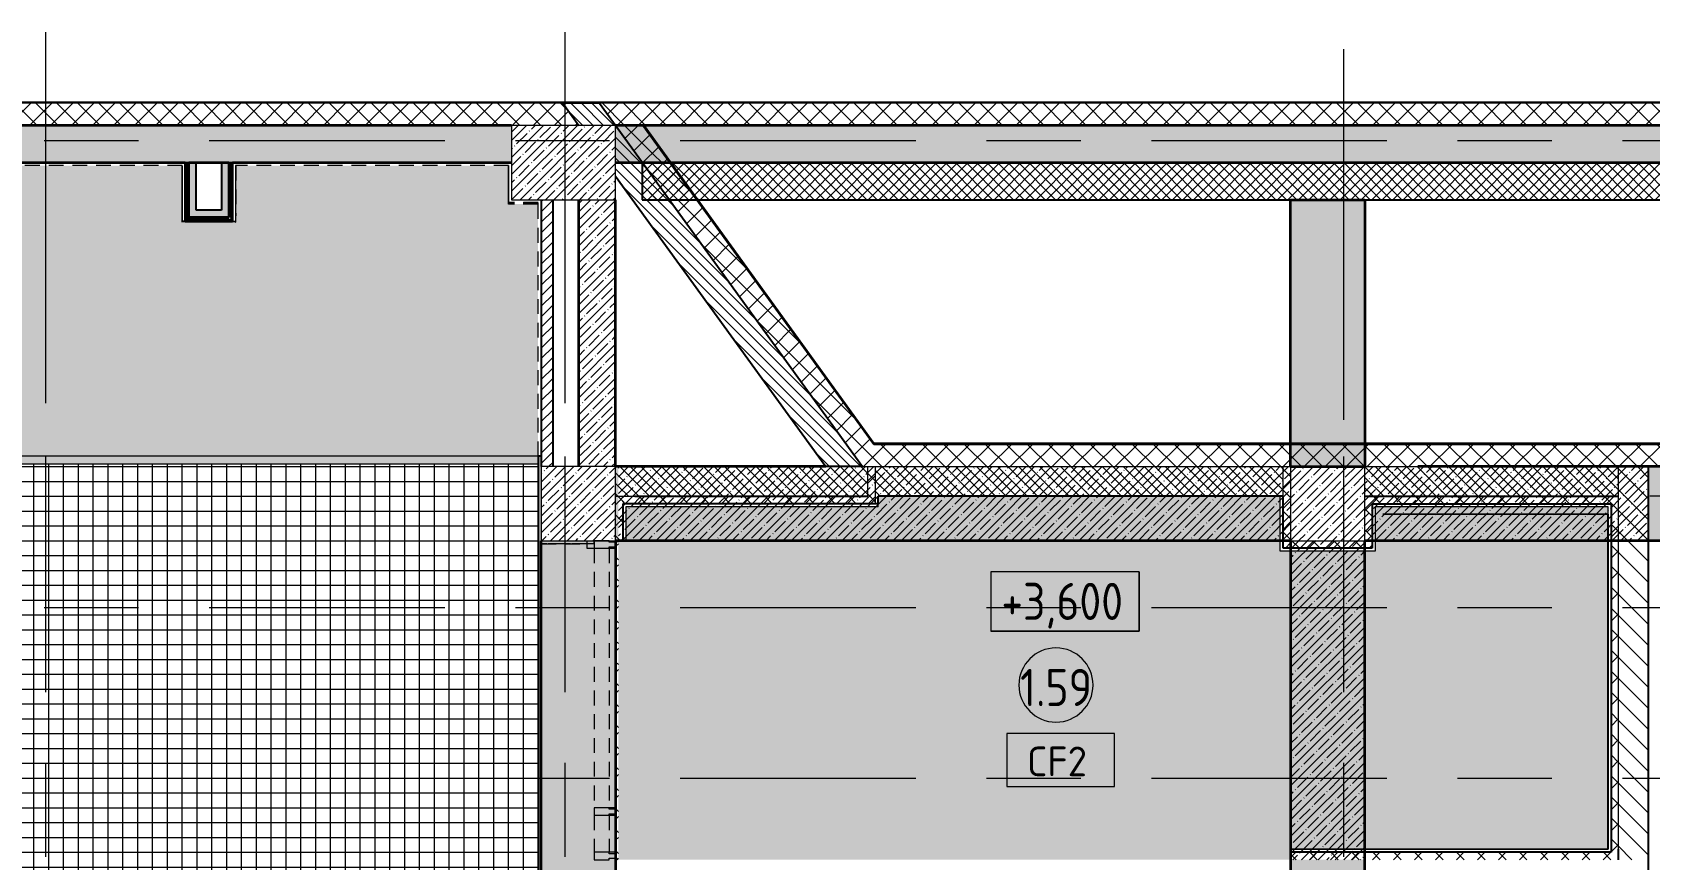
# Model space of a CAD drawing. Header units: millimetres. Extents: x 81676 to 276943, y -8553 to 29000.
# Drawn here: x 107120 to 118020, y 16450 to 22028 of the extents above; entities that cross this region are included whole.
import ezdxf

# ---------------------------------------------------------------- set-up
doc = ezdxf.new("R2010")
doc.units = ezdxf.units.MM
doc.linetypes.add('200_ШТРИХ__ш1_п0_6_', pattern=[160, 100, -60])
doc.linetypes.add('Осевая', pattern=[3175, 635, -476.25, 1587.5, -476.25])
for name, color, linetype, lineweight in [('A-AREA-IDEN', 7, 'Continuous', 9), ('A-CLNG', 7, 'Continuous', 9), ('A-CLNG-IDEN', 7, 'Continuous', 9), ('A-DETL-MBND', 7, '200_ШТРИХ__ш1_п0_6_', 9), ('A-DETL-MBND-1', 7, 'Continuous', 9), ('A-FLOR', 7, 'Continuous', 9), ('A-FLOR-1', 7, 'Continuous', 35), ('A-WALL', 7, 'Continuous', 9), ('G-ANNO-DIMS', 7, 'Continuous', 9), ('I-WALL', 7, 'Continuous', 9), ('S-COLS', 7, 'Continuous', 9), ('Оси', 7, 'Continuous', 9), ('Оси-2', 7, 'Осевая', 9)]:
    doc.layers.add(name, color=color, linetype=linetype, lineweight=lineweight)
for name, color, linetype, lineweight, true_color in [('A-CLNG-2', 7, 'Continuous', 35, 0x3c3c3c), ('A-FLOR-FNSH-1', 254, 'Continuous', 35, 0xbebebe), ('A-WALL-1', 7, 'Continuous', 35, 0x3c3c3c), ('A-WALL-2', 7, 'Continuous', 25, 0x3c3c3c), ('A-WALL-3', 7, 'Continuous', 13, 0x3c3c3c), ('A-WALL-FNSH-1', 7, 'Continuous', 9, 0x3c3c3c), ('A-WALL-FNSH-2', 7, 'Continuous', 13, 0x3c3c3c)]:
    doc.layers.add(name, color=color, linetype=linetype, lineweight=lineweight, true_color=true_color)
doc.styles.add('GOST Common', font='GOST_Common.ttf', dxfattribs={"width": 0.9, "height": 250})
doc.styles.add('GOST Common_1', font='GOST_Common.ttf', dxfattribs={"height": 200})
pattern_1 = [(45, (0, 0), (-70.71068, 70.71068), []), (135, (0, 0), (-70.71068, -70.71068), [])]
pattern_2 = [(45, (0, 0), (-57.024626, 57.024626), []), (45, (57.025, 0), (-57.024626, 57.024626), [100.806, -20.161, 3.353, -16.808])]
pattern_3 = [(135, (0, 0), (-35.35534, -35.35534), [])]
pattern_4 = [(45, (0, 0), (-106.06602, 106.06602), []), (135, (0, 0), (-106.06602, -106.06602), [])]

# ---------------------------------------------------------------- blocks, each defined once
blk = doc.blocks.new('BSC_Колонна _Прямоугольная - 500х500-21690934-План потолков с обозначением видов отделки и геометрии 1 этажа в осях 23_1-33')
at = {"layer": 'S-COLS'}
h = blk.add_hatch(dxfattribs=at)
h.set_pattern_fill('FP_8', color=256, style=0, pattern_type=2)
h.set_pattern_definition([(45, (-110800, -18850), (-57.024626, 57.024626), []), (45, (-110742.975, -18850), (-57.024626, 57.024626), [100.806, -20.161, 3.353, -16.808])])
h.paths.add_polyline_path([(-250, -250), (250, -250), (250, 250), (-250, 250), (-250, 226)])
for p, q in [((250, 250), (-250, 250)), ((-250, 250), (-250, -250)), ((250, -250), (250, 250)), ((-250, -250), (250, -250))]:
    blk.add_line(p, q, dxfattribs=at)
blk = doc.blocks.new('BSC_Колонна _Прямоугольная - 500х500-V6-План потолков с обозначением видов отделки и геометрии 1 этажа в осях 23_1-33')
at = {"layer": 'S-COLS'}
h = blk.add_hatch(dxfattribs=at)
h.set_pattern_fill('FP_12', color=256, style=0, pattern_type=2)
h.set_pattern_definition([(45, (-115850.45, -18850), (-57.024626, 57.024626), []), (45, (-115793.42, -18850), (-57.024626, 57.024626), [100.806, -20.161, 3.353, -16.808])])
h.paths.add_polyline_path([(-250, -250), (250, -250), (250, 250), (-250, 250), (-250, 226)])
for p, q in [((-250, 250), (-250, -250)), ((250, -250), (250, 250)), ((-250, -250), (250, -250))]:
    blk.add_line(p, q, dxfattribs=at)
blk = doc.blocks.new('Прямоугольный импост - Импост структурный с накладкой - 160мм Темный-32356288-План потолков с обозначением видов отделки и геометрии 1 этажа в осях 23_1-33')
at = {"layer": 'A-DETL-MBND'}
for p, q in [((110907, 16750), (111007, 16750)), ((110907, 16750), (110907, 16500)), ((111007, 16750), (111047, 16750)), ((111007, 16750), (111007, 16500)), ((111047, 16750), (111050, 16750)), ((111047, 16750), (111047, 16500)), ((111007, 16500), (110907, 16500)), ((111047, 16500), (111007, 16500)), ((111050, 16500), (111047, 16500))]:
    blk.add_line(p, q, dxfattribs=at)
blk = doc.blocks.new('Прямоугольный импост - Импост структурный с накладкой - 160мм-32356296-План потолков с обозначением видов отделки и геометрии 1 этажа в осях 23_1-33')
at = {"layer": 'A-DETL-MBND'}
for p, q in [((0, 140), (-50, 140)), ((-50, 140), (-50, 40)), ((0, 40), (0, 140)), ((-50, 40), (-40, 40)), ((-40, 40), (-40, 0)), ((-10, 0), (-10, 40)), ((-10, 40), (0, 40)), ((0, 0), (-10, 0)), ((0, -3), (0, 0)), ((-40, 0), (-50, 0)), ((-50, 0), (-50, -3))]:
    blk.add_line(p, q, dxfattribs=at)
blk = doc.blocks.new('Прямоугольный импост - Импост структурный с накладкой - 160мм Темный-32356290-План потолков с обозначением видов отделки и геометрии 1 этажа в осях 23_1-33')
at = {"layer": 'A-DETL-MBND'}
for p, q in [((110907, 18550), (111007, 18550)), ((110907, 18550), (110907, 16800)), ((111007, 18550), (111047, 18550)), ((111007, 18550), (111007, 16800)), ((111047, 18550), (111050, 18550)), ((111047, 18550), (111047, 16800)), ((111007, 16800), (110907, 16800)), ((111047, 16800), (111007, 16800)), ((111050, 16800), (111047, 16800))]:
    blk.add_line(p, q, dxfattribs=at)
blk = doc.blocks.new('BSC_Колонна _Прямоугольная - 700х500-V8-План потолков с обозначением видов отделки и геометрии 1 этажа в осях 23_1-33')
at = {"layer": 'S-COLS'}
h = blk.add_hatch(dxfattribs=at)
h.set_pattern_fill('FP_18', color=256, style=0, pattern_type=2)
h.set_pattern_definition([(45, (-110700, -21150), (-57.024626, 57.024626), []), (45, (-110642.975, -21150), (-57.024626, 57.024626), [100.806, -20.161, 3.353, -16.808])])
h.paths.add_polyline_path([(-350, -250), (350, -250), (350, 250), (-350, 250)])
for p, q in [((350, 250), (-350, 250)), ((-350, 250), (-350, -250)), ((350, -250), (350, 250)), ((-350, -250), (350, -250))]:
    blk.add_line(p, q, dxfattribs=at)
blk = doc.blocks.new('Системная панель - Стекло - 40мм-32355908-План потолков с обозначением видов отделки и геометрии 1 этажа в осях 23_1-33')
at = {"layer": 'A-DETL-MBND'}
h = blk.add_hatch(dxfattribs=at)
h.set_pattern_fill('FP_20', color=256, style=0, pattern_type=2)
h.set_pattern_definition([(153.435, (17548, -110793), (-3066.99, -1022.333), [1270, -762, 1270, -762, -1615.613]), (153.435, (17548, -110793), (-3066.99, -1022.333), [-4064, 508, -1107.61]), (153.435, (17484.5, -110856.5), (-3066.99, -1022.333), [1016, -1270, 762, -762, -1869.613]), (153.435, (17484.5, -110856.5), (-3066.99, -1022.333), [-3810, 889, -980.61]), (153.435, (17294, -110856.5), (-3066.99, -1022.333), [762, -1524, 508, -762, -2123.613]), (153.435, (17294, -110856.5), (-3066.99, -1022.333), [-3556, 1143, -980.61]), (153.435, (17484.5, -110666), (-3066.99, -1022.333), [762, -1524, 635, -25618.61]), (153.435, (17294, -110475.5), (-3066.99, -1022.333), [381, -1905, 254, -25999.61]), (153.435, (16976.5, -110793), (-3066.99, -1022.333), [254, -1905, 254, -1016, -2250.613]), (153.435, (16976.5, -110793), (-3066.99, -1022.333), [-3429, 635, -1615.61]), (153.435, (17167, -109650), (-3066.99, -1022.333), [1270, -1905, 1524, -1006.013]), (153.435, (17357.5, -109650), (-3066.99, -1022.333), [1778, -1270, 1905, -752.013]), (153.435, (17294, -109523), (-3066.99, -1022.333), [2032, -1016, 1524, -1107.613]), (153.435, (17103.5, -109332.5), (-3066.99, -1022.333), [1270, -1778, 1016, -1615.613]), (153.435, (16722.5, -109523), (-3066.99, -1022.333), [635, -2540, 762, -1742.613]), (153.435, (16913, -109142), (-3066.99, -1022.333), [508, -2540, 508, -2123.613])])
h.paths.add_polyline_path([(885, -40), (885, 0), (875, 0), (875, -40)])
h.paths.add_polyline_path([(-875, -2), (-875, 0), (-885, 0), (-885, -40), (-875, -40)])
blk = doc.blocks.new('Прямоугольный импост - Импост структурный с накладкой - 160мм Темный-32356297-План потолков с обозначением видов отделки и геометрии 1 этажа в осях 23_1-33')
at = {"layer": 'A-DETL-MBND'}
for p, q in [((-50, 40), (-50, 140)), ((-50, 140), (0, 140)), ((0, 140), (0, 40)), ((-40, 40), (-50, 40)), ((-50, -3), (-50, 0)), ((-50, 0), (-40, 0)), ((-40, 0), (-40, 40)), ((0, 40), (-10, 40)), ((-10, 40), (-10, 0)), ((-10, 0), (0, 0))]:
    blk.add_line(p, q, dxfattribs=at)
blk = doc.blocks.new('Прямоугольный импост - Импост структурный с накладкой - 190мм-32819423-План потолков с обозначением видов отделки и геометрии 1 этажа в осях 23_1-33')
at = {"layer": 'A-DETL-MBND'}
blk.add_hatch(color=256, dxfattribs=at).paths.add_polyline_path([(25, 190), (25, 40), (15, 40), (15, 0), (25, 0), (25, -3), (-25, -3), (-25, 0), (-15, 0), (-15, 40), (-25, 40), (-25, 190)])
for p, q in [((-25, 40), (-25, 190)), ((-25, 190), (25, 190)), ((25, 190), (25, 40)), ((-15, 40), (-25, 40)), ((-25, -3), (-25, 0)), ((-25, 0), (-15, 0)), ((-15, 0), (-15, 40)), ((25, 40), (15, 40)), ((15, 40), (15, 0)), ((15, 0), (25, 0)), ((25, 0), (25, -3))]:
    blk.add_line(p, q, dxfattribs=at)
blk = doc.blocks.new('Прямоугольный импост - Импост структурный с накладкой - 160мм Темный-32356294-План потолков с обозначением видов отделки и геометрии 1 этажа в осях 23_1-33')
at = {"layer": 'A-DETL-MBND'}
for p, q in [((-25, 40), (-25, 140)), ((-25, 140), (25, 140)), ((25, 140), (25, 40)), ((-15, 40), (-25, 40)), ((-25, -3), (-25, 0)), ((-25, 0), (-15, 0)), ((-15, 0), (-15, 40)), ((25, 40), (15, 40)), ((15, 40), (15, 0)), ((15, 0), (25, 0)), ((25, 0), (25, -3))]:
    blk.add_line(p, q, dxfattribs=at)
blk = doc.blocks.new('Марка_Помещения - Номер-25198446-План потолков с обозначением видов отделки и геометрии 1 этажа в осях 23_1-33')
at = {"layer": 'A-AREA-IDEN'}
for start, end in [(360, 180), (180, 360)]:
    blk.add_arc((0, 0), 2.5, start, end, dxfattribs=at)
blk = doc.blocks.new('М_потолков - Марка_ Имя типа-25382930-План потолков с обозначением видов отделки и геометрии 1 этажа в осях 23_1-33')
at = {"layer": 'A-CLNG-IDEN'}
for p, q in [((3.625, 1.984375), (-3.625, 1.984375)), ((-3.625, 1.984375), (-3.625, -1.59375)), ((3.625, -1.59375), (3.625, 1.984375)), ((-3.625, -1.59375), (3.625, -1.59375))]:
    blk.add_line(p, q, dxfattribs=at)
blk = doc.blocks.new('Высотные отметки - 10х4_h_-17668695-План потолков с обозначением видов отделки и геометрии 1 этажа в осях 23_1-33')
at = {"layer": 'G-ANNO-DIMS'}
for p, q in [((-5, 4), (-5, 0)), ((5, 4), (-5, 4)), ((5, 4), (-5, 4)), ((-5, 4), (-5, 0)), ((5, 4), (5, 0)), ((5, 0), (5, 4)), ((5, 0), (-5, 0)), ((-5, 0), (5, 0))]:
    blk.add_line(p, q, dxfattribs=at)

msp = doc.modelspace()

# ---------------------------------------------------------------- hatches: boundary and pattern name
at = {"layer": 'A-CLNG'}
h = msp.add_hatch(dxfattribs=at)
h.set_pattern_fill('FP_4', color=256, style=0, pattern_type=2)
h.set_pattern_definition(pattern_1)
h.paths.add_polyline_path([(111070, 16450), (111070, 18600), (111050, 18600), (111050, 16450)])
at = {"layer": 'A-DETL-MBND'}
h = msp.add_hatch(dxfattribs=at)
h.set_pattern_fill('FP_25', color=256, style=0, pattern_type=2)
h.set_pattern_definition([(0, (109530, 16300), (0, 100), []), (90, (109530, 16300), (-100, 6e-15), [])])
h.paths.add_polyline_path([(116121, 13620), (117390.9, 13620), (117525.2, 13656.1), (117525.3, 13620), (117790, 13620), (117790, 13884.8), (117753.6, 13884.7), (117790, 14020), (117790, 16229), (116120.4, 16229), (116120.4, 13620)])
h.paths.add_polyline_path([(115542.6, 14000), (115580, 14000), (115580, 14264.8), (115542.6, 14264.7), (115578.8, 14400), (115580, 14395.4), (115580, 16293), (111070, 16293), (111070, 14000), (115179.9, 14000), (115314.2, 14036.1), (115314.3, 14000)])
h.paths.add_polyline_path([(106070, 14000), (110129.9, 14000), (110264.2, 14036.1), (110264.3, 14000), (110529, 14000), (110529, 14264.8), (110492.6, 14264.7), (110529, 14400), (110529, 19120), (106070, 19120), (106070, 15583.2)])
h.paths.add_polyline_path([(105129, 14000), (105129.9, 14000), (105264.2, 14036.1), (105264.3, 14000), (105530, 14000), (105530, 14264.8), (105492.6, 14264.7), (105528.8, 14400), (105530, 14395.4), (105530, 19120), (100820, 19120), (100820, 17750), (101418, 17750), (101418, 14000), (104475.1, 14000)])
at = {"layer": 'A-DETL-MBND-1'}
h = msp.add_hatch(color=256, dxfattribs=at)
h.paths.add_polyline_path([(106070, 19170), (110529, 19170), (110529, 20870), (110329, 20870), (110329, 21130), (108490, 21130), (108490, 20750), (108130, 20750), (108130, 21130), (106070, 21130), (106070, 20750), (106050, 20750), (106050, 19170)])
h.paths.add_polyline_path([(105530, 19170), (105550, 19170), (105550, 20750), (105530, 20750), (105530, 21130), (101181, 21130), (101181, 20754), (100821, 20754), (100821, 19170), (103143.7, 19170)])
h = msp.add_hatch(color=256, dxfattribs=at)
h.paths.add_polyline_path([(115791.8, 16520), (116100.4, 16520), (116100.4, 18530), (115600.4, 18530), (115600.4, 16520)])
h.paths.add_polyline_path([(117059.6, 18600), (117740, 18600), (117740, 18830), (116170.4, 18830), (116170.4, 18600), (116536.7, 18600)])
h.paths.add_polyline_path([(111120, 18600), (115530.4, 18600), (115530.4, 18900), (112820.4, 18900), (112820.4, 18830), (111120, 18830), (111120, 18785.3)])
msp.add_hatch(color=256, dxfattribs=at).paths.add_polyline_path([(111050, 14000), (111050, 16290), (110907, 16290), (110907, 18550), (110857, 18550), (110857, 18580), (110550, 18580), (110550, 14320.9), (110565.1, 14264.8), (110550, 14264.7), (110550, 14000), (111039.4, 14000)])
h = msp.add_hatch(color=256, dxfattribs=at)
h.paths.add_polyline_path([(115600.4, 16450), (115600.4, 18530), (115530.4, 18530), (115530.4, 18600), (111070, 18600), (111070, 16450), (115590.4, 16450)])
h.paths.add_polyline_path([(117103.7, 16520), (117740, 16520), (117740, 18600), (116170.4, 18600), (116170.4, 18530), (116100.4, 18530), (116100.4, 16520), (116457.5, 16520)])
at = {"layer": 'A-FLOR'}
h = msp.add_hatch(dxfattribs=at)
h.set_pattern_fill('FP_1', color=256, style=0, pattern_type=2)
h.set_pattern_definition(pattern_2)
h.paths.add_polyline_path([(97639, 11100), (100589, 11100), (100589, 11320), (97639, 11320)])
h.paths.add_polyline_path([(116100.4, 13900), (116100.4, 16450), (115600.4, 16450), (115600.4, 14319.3), (115615.1, 14264.8), (115600.4, 14264.7), (115600.4, 13900), (115791.8, 13900)])
h.paths.add_polyline_path([(111050, 13900), (111050, 18600), (110550, 18600), (110550, 14320.9), (110565.1, 14264.8), (110550, 14264.7), (110550, 13900), (110565.1, 13900)])
h.paths.add_polyline_path([(106050, 13900), (106050, 20900), (105550, 20900), (105550, 14320.9), (105565.1, 14264.8), (105550, 14264.7), (105550, 13900), (105806.5, 13900)])
h.paths.add_polyline_path([(115600.4, 19100), (116100.4, 19100), (116100.4, 20900), (115600.4, 20900), (115600.4, 20240.7)])
h = msp.add_hatch(dxfattribs=at)
h.set_pattern_fill('FP_1', color=256, style=0, pattern_type=2)
h.set_pattern_definition(pattern_2)
h.paths.add_polyline_path([(120451.6, 18600), (120930, 18600), (120930, 19100), (118010, 19100), (118010, 18600), (119120.3, 18600)])
h.paths.add_polyline_path([(111070, 18600), (111070, 19100), (111050, 19100), (111050, 18600)])
h = msp.add_hatch(dxfattribs=at)
h.set_pattern_fill('FP_1', color=256, style=0, pattern_type=2)
h.set_pattern_definition(pattern_2)
h.paths.add_polyline_path([(116457.5, 18600), (118010, 18600), (118010, 19100), (116100.4, 19100), (116100.4, 18600)])
h.paths.add_polyline_path([(113794.7, 18600), (115600.4, 18600), (115600.4, 19100), (111070, 19100), (111070, 18600), (112463.4, 18600)])
h = msp.add_hatch(dxfattribs=at)
h.set_pattern_fill('FP_1', color=256, style=0, pattern_type=2)
h.set_pattern_definition(pattern_2)
h.paths.add_polyline_path([(115791.8, 16450), (116100.4, 16450), (116100.4, 18600), (115600.4, 18600), (115600.4, 16450)])
at = {"layer": 'A-WALL'}
h = msp.add_hatch(dxfattribs=at)
h.set_pattern_fill('FP_4', color=256, style=0, pattern_type=2)
h.set_pattern_definition(pattern_1)
h.paths.add_polyline_path([(125233, 21400), (125238, 21400), (125238, 21550), (110941.5, 21550), (111050, 21400), (125230, 21400)])
h.paths.add_polyline_path([(110803.2, 21400), (110694.6, 21550), (96610, 21550), (96610, 21400), (110350, 21400)])
h.paths.add_polyline_path([(93060, 21400), (93310, 21400), (93310, 21550), (93060, 21550), (93060, 21405.1)])
h = msp.add_hatch(dxfattribs=at)
h.set_pattern_fill('FP_6', color=256, style=0, pattern_type=2)
h.set_pattern_definition(pattern_3)
h.paths.add_polyline_path([(111050, 21400), (110941.5, 21550), (110694.6, 21550), (110803.2, 21400)])
h.paths.add_polyline_path([(112713.8, 19100), (111050, 21400), (111050, 21058.8), (112467, 19100)])
h = msp.add_hatch(dxfattribs=at)
h.set_pattern_fill('FP_4', color=256, style=0, pattern_type=2)
h.set_pattern_definition(pattern_1)
h.paths.add_polyline_path([(112713.8, 19100), (112899, 19100), (111235.1, 21400), (111050, 21400), (112463.4, 19446.2)])
h = msp.add_hatch(dxfattribs=at)
h.set_pattern_fill('FP_4', color=256, style=0, pattern_type=2)
h.set_pattern_definition(pattern_1)
h.paths.add_polyline_path([(120852, 19100), (120860, 19100), (120860, 19250), (112790.5, 19250), (112899, 19100), (120451.6, 19100)])
h = msp.add_hatch(dxfattribs=at)
h.set_pattern_fill('FP_6', color=256, style=0, pattern_type=2)
h.set_pattern_definition(pattern_3)
h.paths.add_polyline_path([(111050, 18900), (111070, 18900), (111070, 19100), (111050, 19100), (111050, 19076.4)])
h = msp.add_hatch(dxfattribs=at)
h.set_pattern_fill('FP_6', color=256, style=0, pattern_type=2)
h.set_pattern_definition(pattern_3)
h.paths.add_polyline_path([(117810, 18900), (117810, 19100), (116100.4, 19100), (116100.4, 18900), (116457.5, 18900)])
h.paths.add_polyline_path([(115126.1, 18900), (115550.4, 18900), (115550.4, 19100), (112800.4, 19100), (112800.4, 18900), (113794.7, 18900)])
h.paths.add_polyline_path([(112750.4, 18900), (112750.4, 19100), (111070, 19100), (111070, 18900), (112463.4, 18900)])
at = {"layer": 'I-WALL'}
h = msp.add_hatch(dxfattribs=at)
h.set_pattern_fill('FP_1', color=256, style=0, pattern_type=2)
h.set_pattern_definition(pattern_2)
h.paths.add_polyline_path([(110350, 21150), (110350, 21400), (106050, 21400), (106050, 21150), (109800.6, 21150)])
h.paths.add_polyline_path([(105550, 21150), (105550, 21400), (100800, 21400), (100800, 21150), (103143.7, 21150)])
h = msp.add_hatch(dxfattribs=at)
h.set_pattern_fill('FP_1', color=256, style=0, pattern_type=2)
h.set_pattern_definition(pattern_2)
h.paths.add_polyline_path([(120150, 21150), (120150, 21400), (111050, 21400), (111050, 21150), (119120.3, 21150)])
h = msp.add_hatch(dxfattribs=at)
h.set_pattern_fill('FP_31', color=256, style=0, pattern_type=2)
h.set_pattern_definition(pattern_4)
h.paths.add_polyline_path([(108162.5, 20754), (108162.5, 21150), (108150, 21150), (108150, 20754)])
h = msp.add_hatch(dxfattribs=at)
h.set_pattern_fill('FP_31', color=256, style=0, pattern_type=2)
h.set_pattern_definition(pattern_4)
h.paths.add_polyline_path([(108175, 20766.5), (108175, 21150), (108162.5, 21150), (108162.5, 20766.5)])
for points in [[(108225, 20779), (108225, 21150), (108175, 21150), (108175, 20779)], [(108445, 20829), (108445, 21150), (108395, 21150), (108395, 20829)], [(108225, 20779), (108445, 20779), (108445, 20829), (108225, 20829), (108225, 20822.9)]]:
    msp.add_hatch(color=256, dxfattribs=at).paths.add_polyline_path(points)
h = msp.add_hatch(dxfattribs=at)
h.set_pattern_fill('FP_31', color=256, style=0, pattern_type=2)
h.set_pattern_definition(pattern_4)
h.paths.add_polyline_path([(108457.5, 20779), (108457.5, 21150), (108445, 21150), (108445, 20779)])
h = msp.add_hatch(dxfattribs=at)
h.set_pattern_fill('FP_31', color=256, style=0, pattern_type=2)
h.set_pattern_definition(pattern_4)
h.paths.add_polyline_path([(108469.2, 20766.5), (108470, 20766.5), (108469.2, 21150), (108457.5, 21150), (108457.5, 20766.5)])
h = msp.add_hatch(dxfattribs=at)
h.set_pattern_fill('FP_15', color=256, style=0, pattern_type=2)
h.set_pattern_definition([(45, (0, 0), (-35.35534, 35.35534), []), (135, (0, 0), (-35.35534, -35.35534), [])])
h.paths.add_polyline_path([(113794.7, 20900), (119855, 20900), (119855, 21150), (111230, 21150), (111230, 20900)])
h = msp.add_hatch(dxfattribs=at)
h.set_pattern_fill('FP_2', color=256, style=0, pattern_type=2)
h.set_pattern_definition([(45, (0, 0), (-35.35534, 35.35534), [])])
h.paths.add_polyline_path([(110630, 19100), (110630, 20900), (110550, 20900), (110550, 19100)])
h = msp.add_hatch(dxfattribs=at)
h.set_pattern_fill('FP_1', color=256, style=0, pattern_type=2)
h.set_pattern_definition(pattern_2)
h.paths.add_polyline_path([(110800, 19100), (111050, 19100), (111050, 20900), (110800, 20900), (110800, 20240.7)])
h = msp.add_hatch(dxfattribs=at)
h.set_pattern_fill('FP_31', color=256, style=0, pattern_type=2)
h.set_pattern_definition(pattern_4)
h.paths.add_polyline_path([(108175, 20754), (108470, 20754), (108469.2, 20766.5), (108162.5, 20766.5), (108162.5, 20754)])
h = msp.add_hatch(dxfattribs=at)
h.set_pattern_fill('FP_31', color=256, style=0, pattern_type=2)
h.set_pattern_definition(pattern_4)
h.paths.add_polyline_path([(108457.5, 20766.5), (108457.5, 20779), (108175, 20779), (108175, 20766.5), (108225, 20766.5)])
h = msp.add_hatch(color=256, dxfattribs=at)
h.paths.add_polyline_path([(109800.6, 19120), (110530, 19120), (110530, 19170), (106070, 19170), (106070, 19120), (108469.2, 19120)])
h.paths.add_polyline_path([(105530, 19120), (105530, 19170), (100800, 19170), (100800, 19120), (103143.7, 19120)])
h.paths.add_polyline_path([(105550, 19120), (106050, 19120), (106050, 19170), (105550, 19170)])
h = msp.add_hatch(dxfattribs=at)
h.set_pattern_fill('FP_21', color=256, style=0, pattern_type=2)
h.set_pattern_definition([(0, (0, 0), (121.92, 30.48), [10.058, -81.382, 10.058, -81.382, -487.68]), (0, (0, 0), (121.92, 30.48), [-182.88, 10.058, -172.822, 10.058, -81.382, -213.36]), (0, (0, 0), (121.92, 30.48), [-457.2, 10.058, -50.902, 10.058, -142.342]), (120, (45.72, 15.24), (-87.356454, 90.345817), [10.058, -81.382, 10.058, -81.382, -487.68]), (120, (45.72, 15.24), (-87.356454, 90.345817), [-182.88, 10.058, -172.822, 10.058, -81.382, -213.36]), (120, (45.72, 15.24), (-87.356454, 90.345817), [-457.2, 10.058, -50.902, 10.058, -142.342]), (240, (60.96, 76.2), (-34.563546, -120.825817), [10.058, -81.382, 10.058, -81.382, -487.68]), (240, (60.96, 76.2), (-34.563546, -120.825817), [-182.88, 10.058, -172.822, 10.058, -81.382, -213.36]), (240, (60.96, 76.2), (-34.563546, -120.825817), [-457.2, 10.058, -50.902, 10.058, -142.342])])
h.paths.add_polyline_path([(110550, 13980), (110548.9, 14264.8), (110530, 14264.7), (110530, 13980)])
h.paths.add_polyline_path([(110550, 14320.9), (110550, 19170), (110530, 19170), (110530, 14395.4), (110548.7, 14325.9)])
h = msp.add_hatch(dxfattribs=at)
h.set_pattern_fill('FP_4', color=256, style=0, pattern_type=2)
h.set_pattern_definition(pattern_1)
h.paths.add_polyline_path([(112750.4, 18900), (112800.4, 18900), (112800.3, 19100), (112750.4, 19100), (112750.4, 19076.4)])
h = msp.add_hatch(dxfattribs=at)
h.set_pattern_fill('FP_4', color=256, style=0, pattern_type=2)
h.set_pattern_definition(pattern_1)
h.paths.add_polyline_path([(115600.4, 18550), (115600.4, 19100), (115550.4, 19100), (115550.4, 18550)])
h = msp.add_hatch(dxfattribs=at)
h.set_pattern_fill('FP_3', color=256, style=0, pattern_type=2)
h.set_pattern_definition([(135, (0, 0), (-70.71068, -70.71068), [])])
h.paths.add_polyline_path([(118010, 16450), (118010, 19100), (117810, 19100), (117810, 16450)])
h = msp.add_hatch(dxfattribs=at)
h.set_pattern_fill('FP_4', color=256, style=0, pattern_type=2)
h.set_pattern_definition(pattern_1)
h.paths.add_polyline_path([(111050, 18600), (111070, 18600), (111070, 18900), (111050, 18900), (111050, 18785.3)])
h = msp.add_hatch(dxfattribs=at)
h.set_pattern_fill('FP_4', color=256, style=0, pattern_type=2)
h.set_pattern_definition(pattern_1)
h.paths.add_polyline_path([(111070, 18600), (111100, 18600), (111100, 18900), (111070, 18900), (111070, 18785.3)])
h = msp.add_hatch(dxfattribs=at)
h.set_pattern_fill('FP_4', color=256, style=0, pattern_type=2)
h.set_pattern_definition(pattern_1)
h.paths.add_polyline_path([(112800.4, 18850), (112800.4, 18900), (111100, 18900), (111100, 18850), (112463.4, 18850)])
h = msp.add_hatch(dxfattribs=at)
h.set_pattern_fill('FP_4', color=256, style=0, pattern_type=2)
h.set_pattern_definition(pattern_1)
h.paths.add_polyline_path([(117740, 18850), (117760, 18850), (117760, 18900), (116100.4, 18900), (116100.4, 18850), (116457.5, 18850)])
h = msp.add_hatch(dxfattribs=at)
h.set_pattern_fill('FP_4', color=256, style=0, pattern_type=2)
h.set_pattern_definition(pattern_1)
h.paths.add_polyline_path([(117760, 16500), (117810, 16500), (117810, 18900), (117760, 18900), (117760, 16520)])
h = msp.add_hatch(dxfattribs=at)
h.set_pattern_fill('FP_4', color=256, style=0, pattern_type=2)
h.set_pattern_definition(pattern_1)
h.paths.add_polyline_path([(116150.4, 18600), (116150.4, 18850), (116100.4, 18850), (116100.4, 18600)])
h = msp.add_hatch(dxfattribs=at)
h.set_pattern_fill('FP_4', color=256, style=0, pattern_type=2)
h.set_pattern_definition(pattern_1)
h.paths.add_polyline_path([(115600.4, 18550), (116150.4, 18550), (116150.4, 18600), (115600.4, 18600)])
h = msp.add_hatch(dxfattribs=at)
h.set_pattern_fill('FP_4', color=256, style=0, pattern_type=2)
h.set_pattern_definition(pattern_1)
h.paths.add_polyline_path([(117810, 16450), (117810, 16500), (115600.4, 16500), (115600.4, 16450), (116457.5, 16450)])

# ---------------------------------------------------------------- linework, layer by layer
at = {"layer": 'A-CLNG-2'}
msp.add_line((111070, 18600), (111050, 18600), dxfattribs=at)
at = {"layer": 'A-DETL-MBND'}
for p, q in [((108130, 21130), (106070, 21130)), ((108130, 21129), (108129, 21129)), ((108129, 20754), (108129, 21129)), ((108130, 20754), (108130, 21130)), ((110330, 21130), (108490, 21130)), ((108490, 21130), (108490, 20754)), ((108491, 21129), (108490, 21129)), ((108491, 21129), (108491, 20791.5)), ((110329, 20870), (110329, 21130)), ((110330, 20880), (110330, 21130)), ((110529, 20879), (110329, 20879)), ((110529, 20870), (110329, 20870)), ((110530, 20880), (110330, 20880)), ((110529, 20870), (110529, 20879)), ((110529, 19170), (110529, 20870)), ((110530, 19170), (110530, 20880)), ((108150, 20754), (108129, 20754)), ((108130, 20750), (108130, 20754)), ((108490, 20753), (108130, 20753)), ((108490, 20750), (108130, 20750)), ((108470, 20754), (108490, 20754)), ((108491, 20791.5), (108490, 20791.5)), ((108490, 20754), (108490, 20750)), ((110529, 14399.1), (110529, 19120)), ((110529, 19110), (110530, 19110)), ((118010, 19100), (120852, 19100)), ((118010, 19100), (118010, 18900)), ((120680.6, 18900), (118010, 18900)), ((110550, 18600), (110907, 18600)), ((110907, 18580), (110550, 18580)), ((110550, 18580), (110857, 18580)), ((110857, 18579), (110550, 18579)), ((110857, 18579), (110857, 18580)), ((110907, 18580), (110907, 18600))]:
    msp.add_line(p, q, dxfattribs=at)
at = {"layer": 'A-FLOR'}
msp.add_line((110550, 18600), (111050, 18600), dxfattribs=at)
at = {"layer": 'A-FLOR-1'}
for p, q in [((115600.4, 19100), (115600.4, 20900)), ((115600.4, 20900), (116100.4, 20900)), ((116100.4, 20900), (116100.4, 19100)), ((112467, 19100), (111050, 19100)), ((115600.4, 19100), (116100.4, 19100)), ((120930, 19100), (116457.5, 19100)), ((110550, 14320.9), (110550, 18600)), ((111050, 18600), (111050, 13900)), ((115600.4, 18600), (111070, 18600)), ((115600.4, 18600), (115600.4, 14319.3)), ((120930, 18600), (116100.4, 18600)), ((116100.4, 13900), (116100.4, 18600))]:
    msp.add_line(p, q, dxfattribs=at)
at = {"layer": 'A-FLOR-FNSH-1'}
msp.add_line((111050, 18600), (111070, 18600), dxfattribs=at)
at = {"layer": 'A-WALL'}
for p, q in [((110694.6, 21550), (96610, 21550)), ((125238, 21550), (110941.5, 21550)), ((112790.5, 19250), (111235.1, 21400)), ((108175, 21150), (108150, 21150)), ((108162.5, 20766.5), (108162.5, 21150)), ((108470, 21150), (108445, 21150)), ((108457.5, 21150), (108457.5, 20766.5)), ((108457.5, 20766.5), (108162.5, 20766.5)), ((112790.5, 19250), (124680, 19250)), ((112750.4, 18900), (112750.4, 19100)), ((112800.4, 19100), (112800.4, 18900)), ((115550.4, 18900), (115550.4, 19100)), ((117810, 16500), (117810, 19100)), ((111050, 18900), (111179.4, 18900)), ((117740, 18780), (117740, 16520)), ((117739, 16520), (117740, 16520))]:
    msp.add_line(p, q, dxfattribs=at)
at = {"layer": 'A-WALL-1'}
for p, q in [((110350, 21400), (106050, 21400)), ((120150, 21400), (111050, 21400)), ((106050, 21150), (108150, 21150)), ((108150, 21150), (108150, 20754)), ((108175, 21150), (108445, 21150)), ((108175, 20779), (108175, 21150)), ((108445, 21150), (108445, 20779)), ((108470, 21150), (110350, 21150)), ((108470, 20754), (108470, 21150)), ((111050, 21150), (120150, 21150)), ((110800, 20900), (110800, 19100)), ((111050, 19100), (111050, 20900)), ((108150, 20754), (108470, 20754)), ((108445, 20779), (108175, 20779))]:
    msp.add_line(p, q, dxfattribs=at)
at = {"layer": 'A-WALL-2'}
for p, q in [((110941.5, 21550), (110694.6, 21550)), ((110694.6, 21550), (110803.2, 21400)), ((110941.5, 21550), (112713.8, 19100)), ((108225, 20829), (108225, 21150)), ((108395, 21150), (108395, 20829)), ((111230, 21150), (111230, 20900)), ((111050, 21058.8), (112467, 19100)), ((108395, 20829), (108225, 20829)), ((110550, 20900), (110550, 19100)), ((110630, 19100), (110630, 20900)), ((111230, 20900), (119855, 20900)), ((110550, 19170), (110530, 19170)), ((110530, 19170), (110530, 14395.4)), ((112713.8, 19100), (112467, 19100)), ((118010, 19100), (118010, 13600)), ((111179.4, 18900), (112750.4, 18900)), ((112820.4, 18850), (112820.4, 18900)), ((115550.4, 18900), (112820.4, 18900)), ((115550.4, 18550), (115550.4, 18900)), ((116100.4, 18900), (117810, 18900)), ((111100, 18850), (111100, 18600)), ((112820.4, 18850), (111100, 18850)), ((116150.4, 18850), (117760, 18850)), ((116150.4, 18850), (116150.4, 18550)), ((117760, 18850), (117760, 16500)), ((110550, 14320.9), (110550, 18600)), ((111100, 18600), (111070, 18600)), ((116150.4, 18550), (115550.4, 18550)), ((115600.4, 16500), (115600.4, 16250)), ((117760, 16500), (115600.4, 16500)), ((117810, 16450), (117810, 16520))]:
    msp.add_line(p, q, dxfattribs=at)
at = {"layer": 'A-WALL-3'}
for p, q in [((110530, 19170), (106070, 19170)), ((106070, 19120), (110530, 19120)), ((112713.8, 19100), (116457.5, 19100))]:
    msp.add_line(p, q, dxfattribs=at)
at = {"layer": 'A-WALL-FNSH-1'}
for p, q in [((125238, 21558), (96610, 21558)), ((112794.5, 19258), (111245, 21400)), ((124672, 19258), (112794.5, 19258))]:
    msp.add_line(p, q, dxfattribs=at)
at = {"layer": 'A-WALL-FNSH-2'}
for p, q in [((125238, 21553), (96610, 21553)), ((112792, 19253), (111238.8, 21400)), ((108130, 21129), (108129, 21129)), ((108129, 21129), (108129, 20749)), ((108130, 20749), (108130, 21129)), ((108490, 21129), (108490, 20749)), ((108491, 21129), (108490, 21129)), ((108491, 20749), (108491, 21129)), ((110330, 21130), (110329, 21130)), ((110329, 21130), (110329, 20880)), ((110330, 20880), (110330, 21130)), ((110329, 20880), (110330, 20880)), ((108129, 20749), (108130, 20749)), ((108490, 20749), (108491, 20749)), ((112792, 19253), (124677, 19253)), ((115530.4, 18530), (115530.4, 18900)), ((111120, 18830), (111120, 18600)), ((112820.4, 18830), (111120, 18830)), ((112820.4, 18830), (112820.4, 18850)), ((117740, 18830), (116170.4, 18830)), ((116170.4, 18830), (116170.4, 18530)), ((116221.4, 18779), (116221.4, 18780)), ((116221.4, 18780), (117740, 18780)), ((117739, 18779), (116221.4, 18779)), ((117739, 16522), (117739, 18779)), ((117740, 18780), (117740, 18830)), ((111120, 18600), (111100, 18600)), ((116170.4, 18530), (115530.4, 18530)), ((115600.4, 16521), (115600.4, 16522)), ((115600.4, 16522), (117739, 16522)), ((117739, 16521), (115600.4, 16521)), ((115600.4, 16500), (115600.4, 16520)), ((115600.4, 16520), (117739, 16520)), ((117739, 16520), (117739, 16521))]:
    msp.add_line(p, q, dxfattribs=at)
at = {"layer": 'I-WALL'}
msp.add_line((112800.4, 18900), (112800.4, 18850), dxfattribs=at)
at = {"layer": 'Оси'}
for p, q in [((107210, 19528.3), (107210, 22028.3)), ((110710, 19528.3), (110710, 22028.3)), ((115960, 19415.1), (115960, 21915.1))]:
    msp.add_line(p, q, dxfattribs=at)
at = {"layer": 'Оси-2'}
for p, q in [((84975.6, 21300), (122580, 21300)), ((107210, 593.7), (107210, 19528.3)), ((110710, 593.7), (110710, 19528.3)), ((115960, 593.7), (115960, 19415.1)), ((84975.6, 18150), (122760, 18150)), ((84975.6, 17000), (122760, 17000))]:
    msp.add_line(p, q, dxfattribs=at)

# ---------------------------------------------------------------- block references
at = {"layer": 'A-AREA-IDEN', "xscale": 99.99999999999993, "yscale": 99.99999999999993, "zscale": 99.99999999999993}
msp.add_blockref('Марка_Помещения - Номер-25198446-План потолков с обозначением видов отделки и геометрии 1 этажа в осях 23_1-33', (114018.9, 17627.4), dxfattribs=at)
at = {"layer": 'A-CLNG-IDEN', "xscale": 99.99999999999993, "yscale": 99.99999999999993, "zscale": 99.99999999999993}
msp.add_blockref('М_потолков - Марка_ Имя типа-25382930-План потолков с обозначением видов отделки и геометрии 1 этажа в осях 23_1-33', (114049.8, 17102.7), dxfattribs=at)
at = {"layer": 'A-DETL-MBND', "extrusion": (0, 0, -1), "rotation": 270}
for name, p in [('Прямоугольный импост - Импост структурный с накладкой - 190мм-32819423-План потолков с обозначением видов отделки и геометрии 1 этажа в осях 23_1-33', (-111047, 18575)), ('Прямоугольный импост - Импост структурный с накладкой - 160мм Темный-32356294-План потолков с обозначением видов отделки и геометрии 1 этажа в осях 23_1-33', (-111047, 16775)), ('Прямоугольный импост - Импост структурный с накладкой - 160мм Темный-32356297-План потолков с обозначением видов отделки и геометрии 1 этажа в осях 23_1-33', (-111047, 16450))]:
    msp.add_blockref(name, p, dxfattribs=at)
at = {"layer": 'A-DETL-MBND'}
for name, p, rotation in [('Прямоугольный импост - Импост структурный с накладкой - 160мм-32356296-План потолков с обозначением видов отделки и геометрии 1 этажа в осях 23_1-33', (111047, 18600), 90), ('Системная панель - Стекло - 40мм-32355908-План потолков с обозначением видов отделки и геометрии 1 этажа в осях 23_1-33', (111047, 17675), 270)]:
    msp.add_blockref(name, p, dxfattribs=dict(at, rotation=rotation))
for name in ['Прямоугольный импост - Импост структурный с накладкой - 160мм Темный-32356290-План потолков с обозначением видов отделки и геометрии 1 этажа в осях 23_1-33', 'Прямоугольный импост - Импост структурный с накладкой - 160мм Темный-32356288-План потолков с обозначением видов отделки и геометрии 1 этажа в осях 23_1-33']:
    msp.add_blockref(name, (0, 0), dxfattribs=at)
at = {"layer": 'G-ANNO-DIMS', "xscale": 99.99999999999993, "yscale": 99.99999999999993, "zscale": 99.99999999999993}
msp.add_blockref('Высотные отметки - 10х4_h_-17668695-План потолков с обозначением видов отделки и геометрии 1 этажа в осях 23_1-33', (114079.4, 17989.7), dxfattribs=at)
at = {"layer": 'S-COLS'}
for name, p in [('BSC_Колонна _Прямоугольная - 700х500-V8-План потолков с обозначением видов отделки и геометрии 1 этажа в осях 23_1-33', (110700, 21150)), ('BSC_Колонна _Прямоугольная - 500х500-21690934-План потолков с обозначением видов отделки и геометрии 1 этажа в осях 23_1-33', (110800, 18850)), ('BSC_Колонна _Прямоугольная - 500х500-V6-План потолков с обозначением видов отделки и геометрии 1 этажа в осях 23_1-33', (115850.4, 18850))]:
    msp.add_blockref(name, p, dxfattribs=at)

# ---------------------------------------------------------------- texts
at = {"layer": 'A-AREA-IDEN', "insert": (113777, 17735.9), "char_height": 250, "width": 606.076, "attachment_point": 1, "style": 'GOST Common'}
msp.add_mtext('1.59', dxfattribs=at)
at = {"layer": 'A-CLNG-IDEN', "insert": (113824, 17212.5), "char_height": 200, "width": 529.114, "attachment_point": 1, "style": 'GOST Common_1'}
msp.add_mtext('CF2', dxfattribs=at)
at = {"layer": 'G-ANNO-DIMS', "insert": (113650.8, 18316.4), "char_height": 250, "width": 1028.823, "attachment_point": 1, "line_spacing_factor": 1.022761, "style": 'GOST Common'}
msp.add_mtext('+3,600', dxfattribs=at)

doc.saveas('drawing.dxf')
